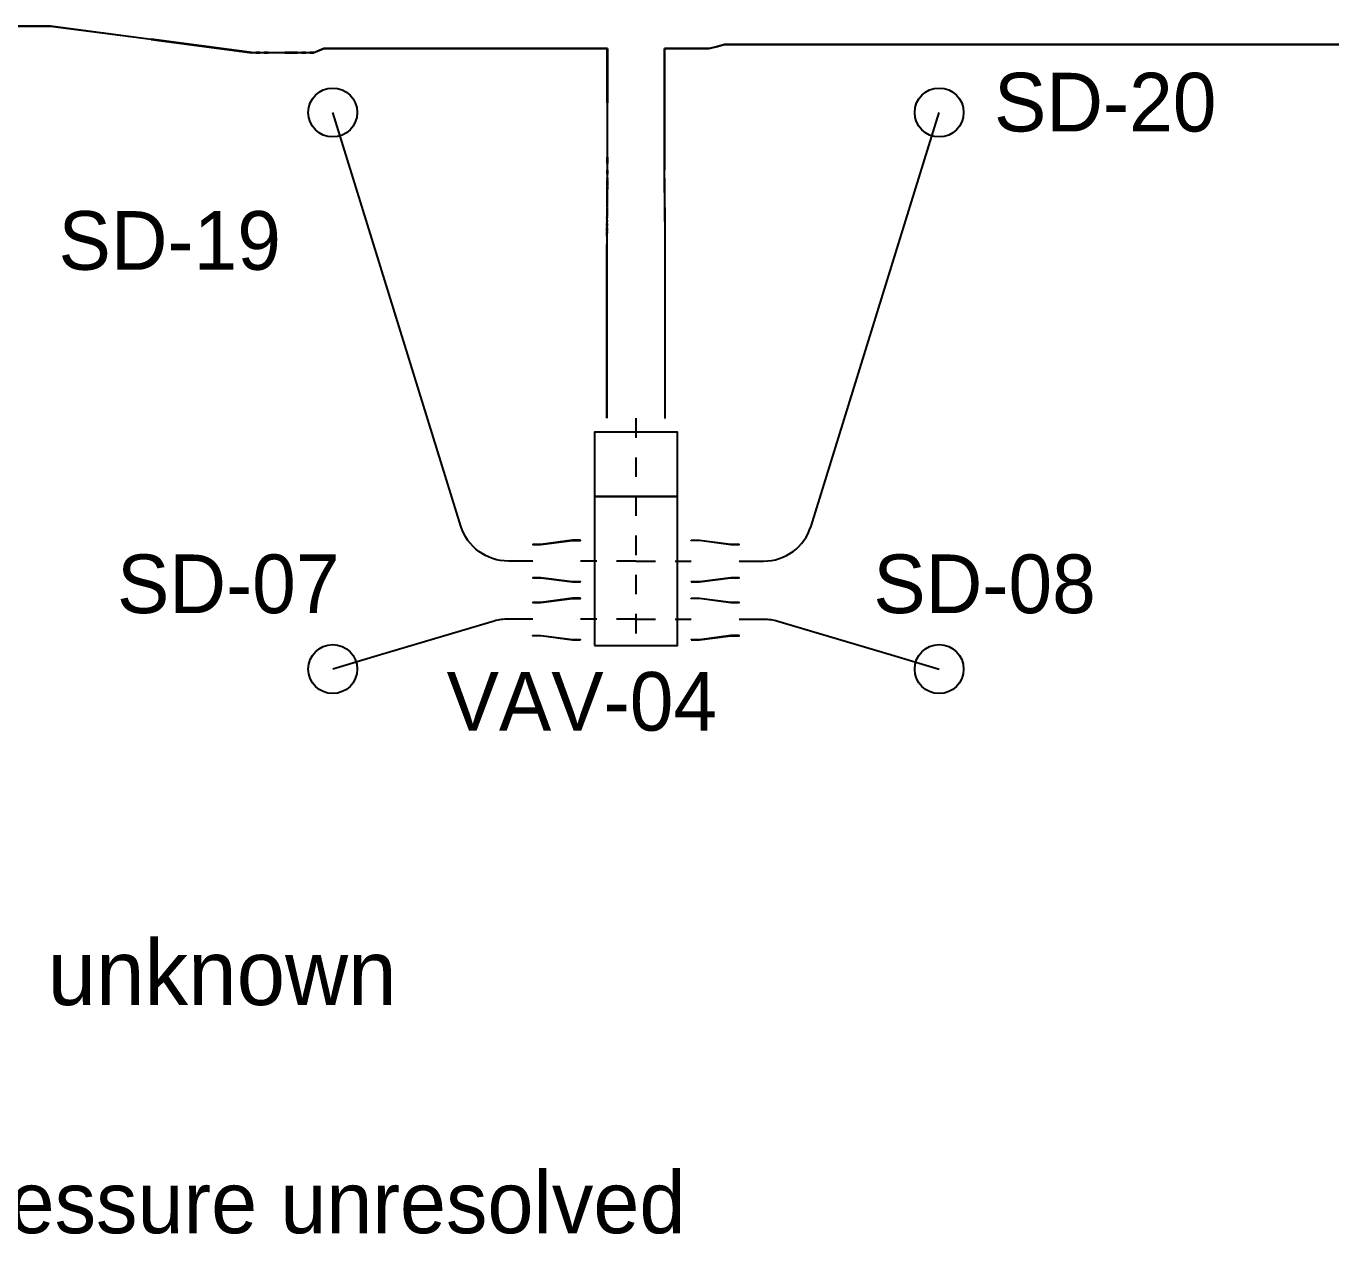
# Model space of a CAD drawing. Header units: metres. Extents: x 0.2 to 42.3, y 0.9 to 39.
# Drawn here: x 20.78 to 28.78, y 0.89 to 8.41 of the extents above; entities that cross this region are included whole.
import ezdxf

# ---------------------------------------------------------------- set-up
doc = ezdxf.new("R2010")
doc.units = ezdxf.units.M
doc.linetypes.add('BSA_LOGICAL_DASHED', pattern=[0.24, 0.12, -0.12])
for name, color, linetype in [('BSA_BRANCH_AXIS', 5, 'Continuous'), ('BSA_BRANCH_LABEL', 3, 'Continuous'), ('BSA_EQUIPMENT_ENVELOPE', 8, 'Continuous'), ('BSA_LOGICAL_DEVICE_AXIS', 8, 'BSA_LOGICAL_DASHED'), ('BSA_MATERIAL_SECTION', 7, 'Continuous'), ('BSA_REDUCER_MATERIAL', 7, 'Continuous'), ('BSA_TERMINAL_CENTRE', 3, 'Continuous'), ('BSA_VAV_LABEL', 7, 'Continuous')]:
    doc.layers.add(name, color=color, linetype=linetype)

msp = doc.modelspace()

# ---------------------------------------------------------------- linework, layer by layer
at = {"layer": 'BSA_BRANCH_AXIS'}
for points in [[(23.8881, 5.1237), (23.7381, 5.1237, -0.328731), (23.447, 5.3383), (22.751, 7.5853), (22.6608, 7.8764)], [(25.1535, 5.1237), (25.3035, 5.1237, 0.328731), (25.5946, 5.3383), (26.2906, 7.5853), (26.3808, 7.8764)], [(23.8881, 4.7681), (23.7381, 4.7681, 0.072274), (23.6514, 4.7555), (22.953, 4.5482), (22.6608, 4.4614)], [(25.1535, 4.7681), (25.3035, 4.7681, -0.072274), (25.3902, 4.7555), (26.0886, 4.5482), (26.3808, 4.4614)]]:
    msp.add_lwpolyline(points, format="xyb", dxfattribs=at)
at = {"layer": 'BSA_EQUIPMENT_ENVELOPE'}
for points in [[(24.2668, 5.5206), (24.7748, 5.5206), (24.7748, 5.9143), (24.2668, 5.9143)], [(24.2668, 4.6062), (24.7748, 4.6062), (24.7748, 5.5206), (24.2668, 5.5206)]]:
    msp.add_lwpolyline(points, close=True, dxfattribs=at)
at = {"layer": 'BSA_LOGICAL_DEVICE_AXIS'}
for p, q in [((24.5208, 6), (24.5208, 5.5206)), ((24.5208, 5.5206), (24.5208, 4.6062)), ((24.5208, 5.1237), (24.1811, 5.1237)), ((24.5208, 5.1237), (24.8605, 5.1237)), ((24.5208, 4.7681), (24.1811, 4.7681)), ((24.5208, 4.7681), (24.8605, 4.7681))]:
    msp.add_line(p, q, dxfattribs=at)
at = {"layer": 'BSA_MATERIAL_SECTION'}
for p, q in [((20.8799, 8.4064), (20.4549, 8.4064)), ((20.4549, 8.4056), (20.8799, 8.4056)), ((20.8799, 8.406), (20.8799, 8.4064)), ((20.8799, 8.406), (20.8799, 8.4064)), ((20.8799, 8.4064), (20.9049, 8.4064)), ((20.8799, 8.406), (20.8799, 8.4056)), ((20.8799, 8.406), (20.8799, 8.4056)), ((20.9049, 8.4056), (20.8799, 8.4056)), ((20.9299, 8.4064), (20.9049, 8.4064)), ((20.9049, 8.4056), (20.9299, 8.4056)), ((20.9299, 8.4064), (21.547, 8.3252)), ((21.547, 8.3244), (20.9299, 8.4056)), ((22.1642, 8.2439), (21.547, 8.3252)), ((21.547, 8.3244), (22.1642, 8.2431)), ((22.5452, 8.2439), (22.5772, 8.2571)), ((22.5772, 8.2563), (22.5452, 8.2431)), ((22.6056, 8.2689), (22.5772, 8.2571)), ((22.5772, 8.2563), (22.6056, 8.2681)), ((22.6056, 8.2689), (22.6306, 8.2689)), ((22.6306, 8.2681), (22.6056, 8.2681)), ((22.6556, 8.2689), (22.6306, 8.2689)), ((22.6306, 8.2681), (22.6556, 8.2681)), ((22.6556, 8.2685), (22.6556, 8.2689)), ((22.6556, 8.2689), (23.3882, 8.2689)), ((22.6556, 8.2689), (22.6556, 8.2685)), ((22.6556, 8.2685), (22.6556, 8.2681)), ((22.6556, 8.2681), (22.6556, 8.2685)), ((23.3882, 8.2681), (22.6556, 8.2681)), ((24.1208, 8.2689), (23.3882, 8.2689)), ((23.3882, 8.2681), (24.1208, 8.2681)), ((24.1208, 8.2689), (24.1208, 8.2685)), ((24.1208, 8.2689), (24.2494, 8.2689)), ((24.1208, 8.2685), (24.1208, 8.2689)), ((24.1208, 8.2681), (24.1208, 8.2685)), ((24.1208, 8.2685), (24.1208, 8.2681)), ((24.2488, 8.2681), (24.1208, 8.2681)), ((24.2488, 8.2681), (24.345, 8.2681)), ((24.3458, 8.2689), (24.2494, 8.2689)), ((24.345, 7.9353), (24.345, 8.2681)), ((24.3458, 8.2689), (24.3458, 7.9357)), ((24.6958, 8.2689), (24.7922, 8.2689)), ((24.6958, 8.2689), (24.6958, 7.9357)), ((24.7928, 8.2681), (24.6966, 8.2681)), ((24.6966, 7.9353), (24.6966, 8.2681)), ((24.9208, 8.2689), (24.7922, 8.2689)), ((24.7928, 8.2681), (24.9208, 8.2681)), ((24.9208, 8.2685), (24.9208, 8.2689)), ((24.9208, 8.2685), (24.9208, 8.2689)), ((24.9208, 8.2689), (24.9458, 8.2689)), ((24.9208, 8.2685), (24.9208, 8.2681)), ((24.9208, 8.2685), (24.9208, 8.2681)), ((24.9458, 8.2681), (24.9208, 8.2681)), ((24.9708, 8.2689), (24.9458, 8.2689)), ((24.9458, 8.2681), (24.9708, 8.2681)), ((24.9708, 8.2689), (25.0206, 8.2822)), ((25.0205, 8.2814), (24.9708, 8.2681)), ((25.0205, 8.2814), (25.0641, 8.2931)), ((25.0641, 8.2939), (25.0206, 8.2822)), ((25.0641, 8.2939), (25.0891, 8.2939)), ((25.0891, 8.2931), (25.0641, 8.2931)), ((25.1141, 8.2939), (25.0891, 8.2939)), ((25.0891, 8.2931), (25.1141, 8.2931)), ((25.1141, 8.2935), (25.1141, 8.2939)), ((25.1141, 8.2939), (28.6962, 8.2939)), ((25.1141, 8.2939), (25.1141, 8.2935)), ((25.1141, 8.2935), (25.1141, 8.2931)), ((25.1141, 8.2931), (25.1141, 8.2935)), ((28.6962, 8.2931), (25.1141, 8.2931)), ((32.2783, 8.2939), (28.6962, 8.2939)), ((28.6962, 8.2931), (32.2783, 8.2931)), ((22.1642, 8.2439), (22.1892, 8.2439)), ((22.1892, 8.2431), (22.1642, 8.2431)), ((22.2142, 8.2439), (22.1892, 8.2439)), ((22.1892, 8.2431), (22.2142, 8.2431)), ((22.2142, 8.2435), (22.2142, 8.2439)), ((22.2142, 8.2439), (22.2392, 8.2439)), ((22.2142, 8.2435), (22.2142, 8.2439)), ((22.2142, 8.2435), (22.2142, 8.2431)), ((22.2142, 8.2435), (22.2142, 8.2431)), ((22.2392, 8.2431), (22.2142, 8.2431)), ((22.2642, 8.2439), (22.2392, 8.2439)), ((22.2392, 8.2431), (22.2642, 8.2431)), ((22.2642, 8.2439), (22.3676, 8.2439)), ((22.3676, 8.2431), (22.2642, 8.2431)), ((22.4452, 8.2439), (22.3676, 8.2439)), ((22.3676, 8.2431), (22.4452, 8.2431)), ((22.4452, 8.2439), (22.4702, 8.2439)), ((22.4702, 8.2431), (22.4452, 8.2431)), ((22.4952, 8.2439), (22.4702, 8.2439)), ((22.4702, 8.2431), (22.4952, 8.2431)), ((22.4952, 8.2435), (22.4952, 8.2439)), ((22.4952, 8.2435), (22.4952, 8.2439)), ((22.4952, 8.2439), (22.5202, 8.2439)), ((22.4952, 8.2435), (22.4952, 8.2431)), ((22.4952, 8.2435), (22.4952, 8.2431)), ((22.5202, 8.2431), (22.4952, 8.2431)), ((22.5452, 8.2439), (22.5202, 8.2439)), ((22.5202, 8.2431), (22.5452, 8.2431)), ((24.345, 7.9353), (24.345, 7.6024)), ((24.3458, 7.6024), (24.3458, 7.9357)), ((24.6958, 7.6024), (24.6958, 7.9357)), ((24.6966, 7.9353), (24.6966, 7.6024)), ((24.3454, 7.6024), (24.345, 7.6024)), ((24.345, 7.5624), (24.345, 7.6024)), ((24.345, 7.6024), (24.3454, 7.6024)), ((24.345, 7.5624), (24.345, 7.5224)), ((24.3454, 7.6024), (24.3458, 7.6024)), ((24.3458, 7.6024), (24.3454, 7.6024)), ((24.3458, 7.6024), (24.3458, 7.5624)), ((24.3458, 7.5224), (24.3458, 7.5624)), ((24.6958, 7.6024), (24.6962, 7.6024)), ((24.6958, 7.6024), (24.6958, 7.5624)), ((24.6962, 7.6024), (24.6958, 7.6024)), ((24.6958, 7.5224), (24.6958, 7.5624)), ((24.6966, 7.6024), (24.6962, 7.6024)), ((24.6962, 7.6024), (24.6966, 7.6024)), ((24.6966, 7.5624), (24.6966, 7.6024)), ((24.6966, 7.5624), (24.6966, 7.5224)), ((24.3448, 7.4515), (24.3449, 7.4559)), ((24.3448, 7.4515), (24.3448, 7.4487)), ((24.3448, 7.4415), (24.3448, 7.4487)), ((24.3449, 7.4647), (24.345, 7.4693)), ((24.3449, 7.4647), (24.3449, 7.4619)), ((24.3449, 7.4619), (24.3449, 7.4587)), ((24.3449, 7.4559), (24.3449, 7.4587)), ((24.345, 7.4974), (24.345, 7.5224)), ((24.3454, 7.5224), (24.345, 7.5224)), ((24.3454, 7.5224), (24.345, 7.5224)), ((24.345, 7.4974), (24.345, 7.4724)), ((24.345, 7.4724), (24.345, 7.4724)), ((24.345, 7.4723), (24.345, 7.4724)), ((24.345, 7.4722), (24.345, 7.4723)), ((24.345, 7.4723), (24.345, 7.4723)), ((24.345, 7.4722), (24.345, 7.4712)), ((24.345, 7.471), (24.345, 7.4712)), ((24.345, 7.4693), (24.345, 7.471)), ((24.3454, 7.5224), (24.3458, 7.5224)), ((24.3454, 7.5224), (24.3458, 7.5224)), ((24.3457, 7.4559), (24.3456, 7.4515)), ((24.3456, 7.4487), (24.3456, 7.4515)), ((24.3456, 7.4487), (24.3456, 7.4415)), ((24.3458, 7.4693), (24.3457, 7.4647)), ((24.3457, 7.4619), (24.3457, 7.4647)), ((24.3457, 7.4587), (24.3457, 7.4619)), ((24.3457, 7.4587), (24.3457, 7.4559)), ((24.3458, 7.5224), (24.3458, 7.4974)), ((24.3458, 7.4724), (24.3458, 7.4974)), ((24.3458, 7.4724), (24.3458, 7.4724)), ((24.3458, 7.4724), (24.3458, 7.4723)), ((24.3458, 7.4723), (24.3458, 7.4722)), ((24.3458, 7.4723), (24.3458, 7.4723)), ((24.3458, 7.4712), (24.3458, 7.4722)), ((24.3458, 7.4712), (24.3458, 7.471)), ((24.3458, 7.471), (24.3458, 7.4693)), ((24.6962, 7.5224), (24.6958, 7.5224)), ((24.6958, 7.4724), (24.6958, 7.5224)), ((24.6958, 7.5224), (24.6962, 7.5224)), ((24.6958, 7.4724), (24.6986, 7.1168)), ((24.6962, 7.5224), (24.6966, 7.5224)), ((24.6966, 7.5224), (24.6962, 7.5224)), ((24.6966, 7.4724), (24.6966, 7.5224)), ((24.6994, 7.1168), (24.6966, 7.4724)), ((24.3441, 7.3613), (24.3442, 7.3708)), ((24.3442, 7.3727), (24.3443, 7.3763)), ((24.3442, 7.3727), (24.3442, 7.3718)), ((24.3442, 7.3718), (24.3442, 7.3708)), ((24.3443, 7.3874), (24.3444, 7.3898)), ((24.3443, 7.3835), (24.3443, 7.3874)), ((24.3443, 7.3835), (24.3443, 7.3763)), ((24.3445, 7.4057), (24.3444, 7.4013)), ((24.3444, 7.3978), (24.3444, 7.4013)), ((24.3444, 7.3946), (24.3444, 7.3978)), ((24.3444, 7.3946), (24.3444, 7.3898)), ((24.3445, 7.414), (24.3446, 7.4216)), ((24.3445, 7.4106), (24.3445, 7.414)), ((24.3445, 7.4057), (24.3445, 7.4106)), ((24.3447, 7.4279), (24.3446, 7.426)), ((24.3446, 7.426), (24.3446, 7.4254)), ((24.3446, 7.4254), (24.3446, 7.4216)), ((24.3448, 7.4415), (24.3447, 7.4389)), ((24.3447, 7.4279), (24.3447, 7.4389)), ((24.345, 7.3708), (24.3449, 7.3613)), ((24.3451, 7.3763), (24.345, 7.3727)), ((24.345, 7.3718), (24.345, 7.3727)), ((24.345, 7.3708), (24.345, 7.3718)), ((24.3452, 7.3898), (24.3451, 7.3874)), ((24.3451, 7.3874), (24.3451, 7.3835)), ((24.3451, 7.3763), (24.3451, 7.3835)), ((24.3452, 7.4013), (24.3453, 7.4057)), ((24.3452, 7.4013), (24.3452, 7.3978)), ((24.3452, 7.3978), (24.3452, 7.3946)), ((24.3452, 7.3898), (24.3452, 7.3946)), ((24.3454, 7.4216), (24.3453, 7.414)), ((24.3453, 7.414), (24.3453, 7.4106)), ((24.3453, 7.4106), (24.3453, 7.4057)), ((24.3454, 7.426), (24.3455, 7.4279)), ((24.3454, 7.4254), (24.3454, 7.426)), ((24.3454, 7.4216), (24.3454, 7.4254)), ((24.3455, 7.4389), (24.3456, 7.4415)), ((24.3455, 7.4389), (24.3455, 7.4279)), ((24.3435, 7.2867), (24.3436, 7.2891)), ((24.3435, 7.2867), (24.3435, 7.2863)), ((24.3435, 7.2863), (24.3435, 7.286)), ((24.3435, 7.2825), (24.3435, 7.286)), ((24.3437, 7.302), (24.3436, 7.2997)), ((24.3436, 7.2995), (24.3436, 7.2997)), ((24.3436, 7.2992), (24.3436, 7.2995)), ((24.3436, 7.2946), (24.3436, 7.2992)), ((24.3436, 7.2946), (24.3436, 7.2891)), ((24.3437, 7.3123), (24.3438, 7.3135)), ((24.3437, 7.3113), (24.3437, 7.3123)), ((24.3437, 7.3113), (24.3437, 7.3079)), ((24.3437, 7.304), (24.3437, 7.3079)), ((24.3437, 7.304), (24.3437, 7.3038)), ((24.3437, 7.3038), (24.3437, 7.3032)), ((24.3437, 7.302), (24.3437, 7.3032)), ((24.3439, 7.3279), (24.3438, 7.3236)), ((24.3438, 7.323), (24.3438, 7.3236)), ((24.3438, 7.3226), (24.3438, 7.323)), ((24.3438, 7.3226), (24.3438, 7.3205)), ((24.3438, 7.3195), (24.3438, 7.3205)), ((24.3438, 7.3195), (24.3438, 7.3135)), ((24.344, 7.339), (24.3439, 7.3358)), ((24.3439, 7.3358), (24.3439, 7.3327)), ((24.3439, 7.3304), (24.3439, 7.3327)), ((24.3439, 7.3279), (24.3439, 7.3304)), ((24.3441, 7.3513), (24.344, 7.3492)), ((24.344, 7.3479), (24.344, 7.3492)), ((24.344, 7.3446), (24.344, 7.3479)), ((24.344, 7.339), (24.344, 7.3446)), ((24.3441, 7.3613), (24.3441, 7.3552)), ((24.3441, 7.3534), (24.3441, 7.3552)), ((24.3441, 7.3513), (24.3441, 7.3534)), ((24.3444, 7.2891), (24.3443, 7.2867)), ((24.3443, 7.2863), (24.3443, 7.2867)), ((24.3443, 7.286), (24.3443, 7.2863)), ((24.3443, 7.286), (24.3443, 7.2825)), ((24.3444, 7.2997), (24.3445, 7.302)), ((24.3444, 7.2997), (24.3444, 7.2995)), ((24.3444, 7.2995), (24.3444, 7.2992)), ((24.3444, 7.2946), (24.3444, 7.2992)), ((24.3444, 7.2946), (24.3444, 7.2891)), ((24.3446, 7.3135), (24.3445, 7.3123)), ((24.3445, 7.3123), (24.3445, 7.3113)), ((24.3445, 7.3079), (24.3445, 7.3113)), ((24.3445, 7.3079), (24.3445, 7.304)), ((24.3445, 7.3038), (24.3445, 7.304)), ((24.3445, 7.3032), (24.3445, 7.3038)), ((24.3445, 7.3032), (24.3445, 7.302)), ((24.3446, 7.3236), (24.3447, 7.3279)), ((24.3446, 7.3236), (24.3446, 7.323)), ((24.3446, 7.323), (24.3446, 7.3226)), ((24.3446, 7.3205), (24.3446, 7.3226)), ((24.3446, 7.3205), (24.3446, 7.3195)), ((24.3446, 7.3135), (24.3446, 7.3195)), ((24.3447, 7.3358), (24.3448, 7.339)), ((24.3447, 7.3327), (24.3447, 7.3358)), ((24.3447, 7.3327), (24.3447, 7.3304)), ((24.3447, 7.3304), (24.3447, 7.3279)), ((24.3448, 7.3492), (24.3449, 7.3513)), ((24.3448, 7.3492), (24.3448, 7.3479)), ((24.3448, 7.3479), (24.3448, 7.3446)), ((24.3448, 7.3446), (24.3448, 7.339)), ((24.3449, 7.3552), (24.3449, 7.3613)), ((24.3449, 7.3552), (24.3449, 7.3534)), ((24.3449, 7.3534), (24.3449, 7.3513)), ((24.343, 7.2134), (24.3429, 7.2061)), ((24.3429, 7.2042), (24.3429, 7.2061)), ((24.3429, 7.2024), (24.3429, 7.2042)), ((24.3431, 7.2266), (24.343, 7.2222)), ((24.343, 7.2222), (24.343, 7.2134)), ((24.3431, 7.2353), (24.3432, 7.2401)), ((24.3431, 7.2353), (24.3431, 7.2302)), ((24.3431, 7.2266), (24.3431, 7.2302)), ((24.3432, 7.2472), (24.3433, 7.2522)), ((24.3432, 7.2472), (24.3432, 7.245)), ((24.3432, 7.2442), (24.3432, 7.245)), ((24.3432, 7.2439), (24.3432, 7.2442)), ((24.3432, 7.2439), (24.3432, 7.2424)), ((24.3432, 7.2424), (24.3432, 7.2403)), ((24.3432, 7.2401), (24.3432, 7.2403)), ((24.3433, 7.2606), (24.3434, 7.2638)), ((24.3433, 7.2606), (24.3433, 7.2591)), ((24.3433, 7.2591), (24.3433, 7.2576)), ((24.3433, 7.2546), (24.3433, 7.2576)), ((24.3433, 7.2546), (24.3433, 7.2543)), ((24.3433, 7.2528), (24.3433, 7.2543)), ((24.3433, 7.2528), (24.3433, 7.2522)), ((24.3434, 7.2747), (24.3435, 7.2766)), ((24.3434, 7.2727), (24.3434, 7.2747)), ((24.3434, 7.2727), (24.3434, 7.2704)), ((24.3434, 7.2704), (24.3434, 7.2691)), ((24.3434, 7.2672), (24.3434, 7.2691)), ((24.3434, 7.2672), (24.3434, 7.2656)), ((24.3434, 7.2649), (24.3434, 7.2656)), ((24.3434, 7.2638), (24.3434, 7.2649)), ((24.3435, 7.2825), (24.3435, 7.2818)), ((24.3435, 7.2807), (24.3435, 7.2818)), ((24.3435, 7.2785), (24.3435, 7.2807)), ((24.3435, 7.2785), (24.3435, 7.2766)), ((24.3438, 7.2134), (24.3437, 7.2061)), ((24.3437, 7.2042), (24.3437, 7.2061)), ((24.3437, 7.2024), (24.3437, 7.2042)), ((24.3438, 7.2222), (24.3439, 7.2266)), ((24.3438, 7.2134), (24.3438, 7.2222)), ((24.3439, 7.2353), (24.344, 7.2401)), ((24.3439, 7.2353), (24.3439, 7.2302)), ((24.3439, 7.2266), (24.3439, 7.2302)), ((24.3441, 7.2522), (24.344, 7.2472)), ((24.344, 7.245), (24.344, 7.2472)), ((24.344, 7.245), (24.344, 7.2442)), ((24.344, 7.2442), (24.344, 7.2439)), ((24.344, 7.2424), (24.344, 7.2439)), ((24.344, 7.2403), (24.344, 7.2424)), ((24.344, 7.2403), (24.344, 7.2401)), ((24.3442, 7.2638), (24.3441, 7.2606)), ((24.3441, 7.2591), (24.3441, 7.2606)), ((24.3441, 7.2576), (24.3441, 7.2591)), ((24.3441, 7.2576), (24.3441, 7.2546)), ((24.3441, 7.2543), (24.3441, 7.2546)), ((24.3441, 7.2543), (24.3441, 7.2528)), ((24.3441, 7.2522), (24.3441, 7.2528)), ((24.3443, 7.2766), (24.3442, 7.2747)), ((24.3442, 7.2747), (24.3442, 7.2727)), ((24.3442, 7.2704), (24.3442, 7.2727)), ((24.3442, 7.2691), (24.3442, 7.2704)), ((24.3442, 7.2691), (24.3442, 7.2672)), ((24.3442, 7.2656), (24.3442, 7.2672)), ((24.3442, 7.2656), (24.3442, 7.2649)), ((24.3442, 7.2649), (24.3442, 7.2638)), ((24.3443, 7.2818), (24.3443, 7.2825)), ((24.3443, 7.2818), (24.3443, 7.2807)), ((24.3443, 7.2807), (24.3443, 7.2785)), ((24.3443, 7.2766), (24.3443, 7.2785)), ((24.3424, 7.1366), (24.3423, 7.1344)), ((24.3423, 7.1344), (24.3423, 7.13)), ((24.3423, 7.13), (24.3423, 7.1256)), ((24.3423, 7.1234), (24.3423, 7.1256)), ((24.3425, 7.149), (24.3424, 7.1431)), ((24.3424, 7.1366), (24.3424, 7.1431)), ((24.3425, 7.1607), (24.3426, 7.1636)), ((24.3425, 7.1592), (24.3425, 7.1607)), ((24.3425, 7.1592), (24.3425, 7.1563)), ((24.3425, 7.1534), (24.3425, 7.1563)), ((24.3425, 7.1519), (24.3425, 7.1534)), ((24.3425, 7.149), (24.3425, 7.1519)), ((24.3427, 7.1761), (24.3426, 7.1739)), ((24.3426, 7.1739), (24.3426, 7.1695)), ((24.3426, 7.1636), (24.3426, 7.1695)), ((24.3427, 7.1859), (24.3428, 7.1892)), ((24.3427, 7.1848), (24.3427, 7.1859)), ((24.3427, 7.1848), (24.3427, 7.1827)), ((24.3427, 7.1827), (24.3427, 7.1783)), ((24.3427, 7.1761), (24.3427, 7.1783)), ((24.3429, 7.2024), (24.3428, 7.1958)), ((24.3428, 7.1892), (24.3428, 7.1958)), ((24.3431, 7.1344), (24.3432, 7.1366)), ((24.3431, 7.13), (24.3431, 7.1344)), ((24.3431, 7.1256), (24.3431, 7.13)), ((24.3431, 7.1256), (24.3431, 7.1234)), ((24.3432, 7.1431), (24.3433, 7.149)), ((24.3432, 7.1431), (24.3432, 7.1366)), ((24.3434, 7.1636), (24.3433, 7.1607)), ((24.3433, 7.1607), (24.3433, 7.1592)), ((24.3433, 7.1563), (24.3433, 7.1592)), ((24.3433, 7.1563), (24.3433, 7.1534)), ((24.3433, 7.1534), (24.3433, 7.1519)), ((24.3433, 7.1519), (24.3433, 7.149)), ((24.3434, 7.1739), (24.3435, 7.1761)), ((24.3434, 7.1695), (24.3434, 7.1739)), ((24.3434, 7.1695), (24.3434, 7.1636)), ((24.3436, 7.1892), (24.3435, 7.1859)), ((24.3435, 7.1859), (24.3435, 7.1848)), ((24.3435, 7.1827), (24.3435, 7.1848)), ((24.3435, 7.1827), (24.3435, 7.1783)), ((24.3435, 7.1761), (24.3435, 7.1783)), ((24.3436, 7.1958), (24.3437, 7.2024)), ((24.3436, 7.1958), (24.3436, 7.1892)), ((24.3423, 7.1234), (24.3422, 7.1168)), ((24.3422, 7.1168), (24.3422, 7.0668)), ((24.3422, 7.0668), (24.3426, 7.0668)), ((24.3422, 6.5334), (24.3422, 7.0668)), ((24.3426, 7.0668), (24.3422, 7.0668)), ((24.343, 7.0668), (24.3426, 7.0668)), ((24.3426, 7.0668), (24.343, 7.0668)), ((24.343, 7.1168), (24.3431, 7.1234)), ((24.343, 7.1168), (24.343, 7.0668)), ((24.343, 7.0668), (24.343, 6.5334)), ((24.6986, 7.1168), (24.6986, 7.0668)), ((24.6986, 7.0668), (24.6994, 7.0668)), ((24.6986, 7.0668), (24.6986, 6)), ((24.6994, 7.0668), (24.6986, 7.0668)), ((24.6994, 7.0668), (24.6994, 7.1168)), ((24.6994, 6), (24.6994, 7.0668)), ((24.3422, 6.5334), (24.3422, 6)), ((24.343, 6), (24.343, 6.5334)), ((24.3422, 6), (24.3426, 6)), ((24.343, 6), (24.3426, 6)), ((24.6986, 6), (24.6994, 6))]:
    msp.add_line(p, q, dxfattribs=at)
at = {"layer": 'BSA_REDUCER_MATERIAL'}
for points in [[(24.1811, 5.2515), (24.1311, 5.2515), (23.9381, 5.2261), (23.8881, 5.2261), (23.8881, 5.2253), (23.9381, 5.2253), (24.1311, 5.2507), (24.1811, 5.2507)], [(24.8605, 5.2515), (24.9105, 5.2515), (25.1035, 5.2261), (25.1535, 5.2261), (25.1535, 5.2253), (25.1035, 5.2253), (24.9105, 5.2507), (24.8605, 5.2507)], [(24.1811, 4.9959), (24.1311, 4.9959), (23.9381, 5.0213), (23.8881, 5.0213), (23.8881, 5.0221), (23.9381, 5.0221), (24.1311, 4.9967), (24.1811, 4.9967)], [(24.8605, 4.9959), (24.9105, 4.9959), (25.1035, 5.0213), (25.1535, 5.0213), (25.1535, 5.0221), (25.1035, 5.0221), (24.9105, 4.9967), (24.8605, 4.9967)], [(24.1811, 4.8959), (24.1311, 4.8959), (23.9381, 4.8705), (23.8881, 4.8705), (23.8881, 4.8697), (23.9381, 4.8697), (24.1311, 4.8951), (24.1811, 4.8951)], [(24.8605, 4.8959), (24.9105, 4.8959), (25.1035, 4.8705), (25.1535, 4.8705), (25.1535, 4.8697), (25.1035, 4.8697), (24.9105, 4.8951), (24.8605, 4.8951)], [(24.1811, 4.6403), (24.1311, 4.6403), (23.9381, 4.6657), (23.8881, 4.6657), (23.8881, 4.6665), (23.9381, 4.6665), (24.1311, 4.6411), (24.1811, 4.6411)], [(24.8605, 4.6403), (24.9105, 4.6403), (25.1035, 4.6657), (25.1535, 4.6657), (25.1535, 4.6665), (25.1035, 4.6665), (24.9105, 4.6411), (24.8605, 4.6411)]]:
    msp.add_lwpolyline(points, close=True, dxfattribs=at)
at = {"layer": 'BSA_TERMINAL_CENTRE'}
for centre in [(22.6608, 7.8764), (26.3808, 7.8764), (22.6608, 4.4614), (26.3808, 4.4614)]:
    msp.add_circle(centre, 0.15, dxfattribs=at)

# ---------------------------------------------------------------- texts
for s, height, p in [('Equipment outlines: outside envelopes;dashed lines:logical flow,internal routing unknown', 0.4, (2, 2.4)), ('194conditional values;264unknown component paths;drop304.8mmassumed;full pressure unresolved', 0.38, (2, 1))]:
    msp.add_text(s, height=height).set_placement(p)
at = {"layer": 'BSA_BRANCH_LABEL'}
for s, p in [('SD-20', (26.7171, 7.7598)), ('SD-19', (20.9784, 6.9112)), ('SD-07', (21.3375, 4.8044)), ('SD-08', (25.9768, 4.8044))]:
    msp.add_text(s, height=0.36, dxfattribs=at).set_placement(p)
at = {"layer": 'BSA_VAV_LABEL'}
msp.add_text('VAV-04', height=0.36, dxfattribs=at).set_placement((23.3593, 4.0834))

doc.saveas('drawing.dxf')
